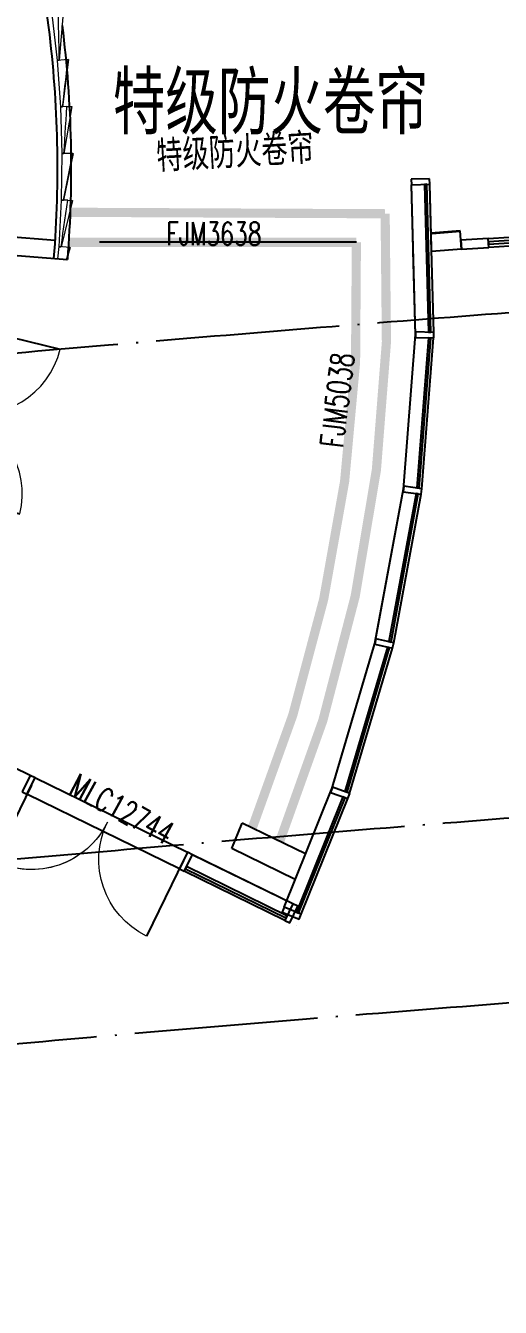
# Model space of a CAD drawing. Header units: millimetres. Extents: x 347599 to 1495443, y -100002 to 152717.
# Drawn here: x 1371731 to 1376909, y 8493 to 22462 of the extents above; entities that cross this region are included whole.
import ezdxf
from ezdxf.enums import TextEntityAlignment as Align

# ---------------------------------------------------------------- set-up
doc = ezdxf.new("R2010")
doc.units = ezdxf.units.MM
doc.header["$LTSCALE"] = 1000
for name, pattern in [('DOT2', [0.125, 0, -0.125]), ('E-RG-1F$0$$0$DOTE', [2.42, 2, -0.2, 0.02, -0.2]), ('E1-RI-1F$0$DASH', [0.35, 0.25, -0.1]), ('XRE2$0$HIDDEN', [0.375, 0.25, -0.125])]:
    doc.linetypes.add(name, pattern=pattern)
for name, color, linetype in [('A-DOOR', 32, 'CONTINUOUS'), ('A-GLAZ-CWMG', 3, 'CONTINUOUS'), ('A-SYMB-DOOR', 13, 'CONTINUOUS'), ('A-SYMB-DOOR1', 4, 'CONTINUOUS'), ('A-WALL', 7, 'CONTINUOUS'), ('A—墙体', 7, 'CONTINUOUS'), ('A—轴线、尺寸', 1, 'CONTINUOUS'), ('A—门窗', 135, 'CONTINUOUS'), ('I—平面—文字', 40, 'CONTINUOUS'), ('I—平面—文字（放大1：100）', 40, 'XRE2$0$HIDDEN'), ('I—平面—消防设施', 10, 'CONTINUOUS'), ('I—平面—装饰面层线', 192, 'CONTINUOUS'), ('I—平面—踏步', 80, 'CONTINUOUS'), ('I—平面—门', 22, 'CONTINUOUS'), ('轴线100', 1, 'CONTINUOUS')]:
    doc.layers.add(name, color=color, linetype=linetype)
for name, color, linetype, lineweight in [('A-FLOR-OTLN', 4, 'DOT2', 5), ('A-GLAZ', 140, 'CONTINUOUS', 5), ('E1-RI-1F$0$A-DOOR', 32, 'CONTINUOUS', 5), ('E1-RI-1F$0$A-GLAZ', 140, 'CONTINUOUS', 5)]:
    doc.layers.add(name, color=color, linetype=linetype, lineweight=lineweight)
doc.styles.add('ECADI-TXT', font='simplex.shx', dxfattribs={"bigfont": 'hztxt.shx'})
doc.styles.add('XD2008', font='simhei.ttf', dxfattribs={"width": 0.7})

# ---------------------------------------------------------------- blocks, each defined once
blk = doc.blocks.new('E1-RI-1F$0$HANGER_DOORS5_-_HANGER_DOO')
at = {"layer": 'A—门窗'}
for p, q in [((62162, 29859), (62148, 29760)), ((62148, 29760), (62445, 29717)), ((62459, 29816), (62162, 29859)), ((62445, 29717), (62459, 29816)), ((62454, 29779), (62450, 29754)), ((63428, 29637), (62454, 29779)), ((62459, 29816), (63434, 29674)), ((63419, 29575), (62445, 29717)), ((62450, 29754), (63425, 29612)), ((63434, 29674), (63419, 29575)), ((63425, 29612), (63428, 29637)), ((63730, 29631), (63434, 29674)), ((63716, 29532), (63730, 29631)), ((63419, 29575), (63716, 29532)), ((65299, 29402), (65284, 29303)), ((65596, 29359), (65299, 29402)), ((65581, 29260), (65596, 29359)), ((65596, 29359), (66570, 29217)), ((65284, 29303), (65581, 29260)), ((66556, 29118), (65581, 29260)), ((65590, 29322), (65587, 29297)), ((65587, 29297), (66561, 29156)), ((66565, 29180), (65590, 29322)), ((66570, 29217), (66556, 29118)), ((66867, 29174), (66570, 29217)), ((66556, 29118), (66853, 29075)), ((66561, 29156), (66565, 29180)), ((66853, 29075), (66867, 29174))]:
    blk.add_line(p, q, dxfattribs=at)
blk = doc.blocks.new('E1-RI-1F$0$MRY_CW-DOOR-2_ALUMINUM_-_0')
at = {"layer": 'E1-RI-1F$0$A-DOOR'}
for p, q in [((-925, 12.7), (-925, 934.525)), ((925, 12.7), (925, 940.875))]:
    blk.add_line(p, q, dxfattribs=at)
for centre, radius, start, end in [((-925, 12.7), 921.825, 360, 90), ((925, 12.7), 928.175, 90, 180)]:
    blk.add_arc(centre, radius, start, end, dxfattribs=at)
blk = doc.blocks.new('ECADI-TAG-DOOR')
blk = doc.blocks.new('MRY_cw-door-2_aluminum - Curtain Wall Dbl Glass-7705031-E1b 和 E1c 号楼一层平面图 BLDG E1b AND E1c FIRST FLOOR PLAN')
at = {"layer": 'A-DOOR'}
for p, q in [((-925, -12.7), (-925, -934.525)), ((925, -12.7), (925, -940.875))]:
    blk.add_line(p, q, dxfattribs=at)
at = {"layer": 'A-DOOR', "lineweight": 9}
for centre, radius, start, end in [((-925, -12.7), 921.825, 270, 0), ((925, -12.7), 928.175, 180, 270)]:
    blk.add_arc(centre, radius, start, end, dxfattribs=at)
blk = doc.blocks.new('Adaptive - Lecture Hall Scale - Material 1-V70-E1b 和 E1c 号楼一层平面图 BLDG E1b AND E1c FIRST FLOOR PLAN')
at = {"layer": 'A-GLAZ', "color": 8}
for p, q in [((35413, 42607), (35708, 43035)), ((35462, 42586), (35413, 42607))]:
    blk.add_line(p, q, dxfattribs=at)
at = {"layer": 'A-GLAZ', "lineweight": 13}
for p, q in [((35731, 43025), (35708, 43035)), ((35528, 42559), (35731, 43025)), ((35462, 42586), (35528, 42559))]:
    blk.add_line(p, q, dxfattribs=at)
at = {"layer": 'A-GLAZ', "lineweight": 13, "flags": 128}
blk.add_lwpolyline([(35708, 43035), (35673, 42971), (35638, 42907), (35603, 42843), (35568, 42779), (35532, 42714), (35497, 42650), (35462, 42586)], dxfattribs=at)
blk = doc.blocks.new('Adaptive - Lecture Hall Scale - Material 1-10355578-E1b 和 E1c 号楼一层平面图 BLDG E1b AND E1c FIRST FLOOR PLAN')
at = {"layer": 'A-GLAZ', "color": 8}
for p, q in [((35228, 42128), (35505, 42569)), ((35231, 42127), (35228, 42128))]:
    blk.add_line(p, q, dxfattribs=at)
at = {"layer": 'A-GLAZ', "lineweight": 13}
for p, q in [((35345, 42086), (35528, 42559)), ((35528, 42559), (35505, 42569)), ((35231, 42127), (35345, 42086))]:
    blk.add_line(p, q, dxfattribs=at)
at = {"layer": 'A-GLAZ', "lineweight": 13, "flags": 128}
blk.add_lwpolyline([(35505, 42569), (35466, 42505), (35427, 42442), (35388, 42379), (35348, 42316), (35309, 42253), (35270, 42190), (35231, 42127)], dxfattribs=at)
blk = doc.blocks.new('Adaptive - Lecture Hall Scale - Material 2-10355580-E1b 和 E1c 号楼一层平面图 BLDG E1b AND E1c FIRST FLOOR PLAN')
at = {"layer": 'A-GLAZ', "color": 8}
for p, q in [((36344, 44432), (36706, 44806)), ((36390, 44403), (36344, 44432))]:
    blk.add_line(p, q, dxfattribs=at)
at = {"layer": 'A-GLAZ', "lineweight": 13}
for p, q in [((36450, 44366), (36726, 44792)), ((36726, 44792), (36706, 44806)), ((36390, 44403), (36450, 44366))]:
    blk.add_line(p, q, dxfattribs=at)
at = {"layer": 'A-GLAZ', "lineweight": 13, "flags": 128}
blk.add_lwpolyline([(36706, 44806), (36660, 44749), (36615, 44691), (36570, 44634), (36525, 44576), (36480, 44518), (36435, 44461), (36390, 44403)], dxfattribs=at)
blk = doc.blocks.new('Adaptive - Lecture Hall Scale - Material 3-V71-E1b 和 E1c 号楼一层平面图 BLDG E1b AND E1c FIRST FLOOR PLAN')
at = {"layer": 'A-GLAZ', "color": 8}
for p, q in [((36623, 44862), (36999, 45221)), ((36626, 44860), (36623, 44862))]:
    blk.add_line(p, q, dxfattribs=at)
at = {"layer": 'A-GLAZ', "lineweight": 13}
for p, q in [((36726, 44792), (37019, 45207)), ((37019, 45207), (36999, 45221)), ((36626, 44860), (36726, 44792))]:
    blk.add_line(p, q, dxfattribs=at)
at = {"layer": 'A-GLAZ', "lineweight": 13, "flags": 128}
blk.add_lwpolyline([(36999, 45221), (36946, 45170), (36892, 45118), (36839, 45067), (36786, 45015), (36732, 44963), (36679, 44912), (36626, 44860)], dxfattribs=at)
blk = doc.blocks.new('Rectangular Mullion - 60 X 200 standard snap cover-7312511-E1b 和 E1c 号楼一层平面图 BLDG E1b AND E1c FIRST FLOOR PLAN')
at = {"layer": 'A-GLAZ-CWMG', "lineweight": 18}
for p, q in [((-60, 75), (0, 75)), ((-60, -125), (-60, 75)), ((0, 75), (0, -125)), ((0, -125), (-60, -125))]:
    blk.add_line(p, q, dxfattribs=at)
blk = doc.blocks.new('MRY_cw-door-2_aluminum - Curtain Wall Dbl Glass-7384418-E1b 和 E1c 号楼一层平面图 BLDG E1b AND E1c FIRST FLOOR PLAN')
at = {"layer": 'A-DOOR'}
for p, q in [((-925, 12.7), (-925, 934.525)), ((925, 12.7), (925, 940.875))]:
    blk.add_line(p, q, dxfattribs=at)
at = {"layer": 'A-DOOR', "lineweight": 9}
for centre, radius, start, end in [((-925, 12.7), 921.825, 360, 90), ((925, 12.7), 928.175, 90, 180)]:
    blk.add_arc(centre, radius, start, end, dxfattribs=at)
blk = doc.blocks.new('Rectangular Mullion - 60 X 200 standard snap cover-7312503-E1b 和 E1c 号楼一层平面图 BLDG E1b AND E1c FIRST FLOOR PLAN')
at = {"layer": 'A-GLAZ-CWMG', "lineweight": 18}
for p, q in [((-30, 75), (30, 75)), ((-30, -125), (-30, 75)), ((30, 75), (30, -125)), ((30, -125), (-30, -125))]:
    blk.add_line(p, q, dxfattribs=at)
blk = doc.blocks.new('Rectangular Mullion - 60 X 200 standard snap cover-7384411-E1b 和 E1c 号楼一层平面图 BLDG E1b AND E1c FIRST FLOOR PLAN')
at = {"layer": 'A-GLAZ-CWMG', "color": 8}
for p, q in [((60979, 23082), (59521, 24221)), ((60856, 22925), (59398, 24064))]:
    blk.add_line(p, q, dxfattribs=at)
blk = doc.blocks.new('System Panel - Glazed-7384419-E1b 和 E1c 号楼一层平面图 BLDG E1b AND E1c FIRST FLOOR PLAN')
at = {"layer": 'A-GLAZ', "lineweight": 13}
for p, q in [((610, -19), (-610, -19)), ((-610, -19), (-610, -44)), ((-610, -44), (610, -44)), ((610, -44), (610, -19))]:
    blk.add_line(p, q, dxfattribs=at)
blk = doc.blocks.new('Rectangular Mullion - 60 X 200 standard snap cover-7384413-E1b 和 E1c 号楼一层平面图 BLDG E1b AND E1c FIRST FLOOR PLAN')
at = {"layer": 'A-GLAZ-CWMG', "color": 8}
for p, q in [((61987, 22295), (61026, 23046)), ((61864, 22137), (60903, 22888))]:
    blk.add_line(p, q, dxfattribs=at)
blk = doc.blocks.new('System Panel - Glazed-7384335-E1b 和 E1c 号楼一层平面图 BLDG E1b AND E1c FIRST FLOOR PLAN')
at = {"layer": 'A-GLAZ', "lineweight": 13}
for p, q in [((805, 44), (-805, 44)), ((-805, 44), (-805, 19)), ((-805, 19), (805, 19)), ((805, 19), (805, 44))]:
    blk.add_line(p, q, dxfattribs=at)
blk = doc.blocks.new('Rectangular Mullion - 60 X 200 standard snap cover-V55-E1b 和 E1c 号楼一层平面图 BLDG E1b AND E1c FIRST FLOOR PLAN')
at = {"layer": 'A-GLAZ-CWMG', "lineweight": 18}
for p, q in [((-60, 125), (0, 125)), ((-60, -75), (-60, 125)), ((0, 125), (0, -75)), ((0, -75), (-60, -75))]:
    blk.add_line(p, q, dxfattribs=at)
blk = doc.blocks.new('System Panel - Glazed-7384336-E1b 和 E1c 号楼一层平面图 BLDG E1b AND E1c FIRST FLOOR PLAN')
at = {"layer": 'A-GLAZ', "lineweight": 13}
for p, q in [((820, 44), (-820, 44)), ((-820, 44), (-820, 19)), ((-820, 19), (820, 19)), ((820, 19), (820, 44))]:
    blk.add_line(p, q, dxfattribs=at)
blk = doc.blocks.new('Rectangular Mullion - 60 X 200 standard snap cover-7381069-E1b 和 E1c 号楼一层平面图 BLDG E1b AND E1c FIRST FLOOR PLAN')
at = {"layer": 'A-GLAZ-CWMG', "lineweight": 18}
for p, q in [((-30, 125), (30, 125)), ((-30, -75), (-30, 125)), ((30, 125), (30, -75)), ((30, -75), (-30, -75))]:
    blk.add_line(p, q, dxfattribs=at)
blk = doc.blocks.new('System Panel - Glazed-7384337-E1b 和 E1c 号楼一层平面图 BLDG E1b AND E1c FIRST FLOOR PLAN')
at = {"layer": 'A-GLAZ', "lineweight": 13}
for p, q in [((677, 44), (-677, 44)), ((-677, 44), (-677, 19)), ((-677, 19), (677, 19)), ((677, 19), (677, 44))]:
    blk.add_line(p, q, dxfattribs=at)
blk = doc.blocks.new('Rectangular Mullion - 60 X 200 standard snap cover-7384317-E1b 和 E1c 号楼一层平面图 BLDG E1b AND E1c FIRST FLOOR PLAN')
at = {"layer": 'A-GLAZ-CWMG', "color": 8}
for p, q in [((63459, 24904), (64105, 26471)), ((63653, 24849), (64281, 26374))]:
    blk.add_line(p, q, dxfattribs=at)
blk = doc.blocks.new('Rectangular Mullion - 60 X 200 standard snap cover-7384318-E1b 和 E1c 号楼一层平面图 BLDG E1b AND E1c FIRST FLOOR PLAN')
at = {"layer": 'A-GLAZ-CWMG', "color": 8}
for p, q in [((61887, 22279), (62659, 23425)), ((62053, 22167), (62812, 23294))]:
    blk.add_line(p, q, dxfattribs=at)
blk = doc.blocks.new('Rectangular Mullion - 60 X 200 standard snap cover-7384319-E1b 和 E1c 号楼一层平面图 BLDG E1b AND E1c FIRST FLOOR PLAN')
at = {"layer": 'A-GLAZ-CWMG', "color": 8}
for p, q in [((64750, 29008), (64876, 29694)), ((64948, 28980), (65073, 29658)), ((64580, 28084), (64745, 28983)), ((64781, 28070), (64943, 28955))]:
    blk.add_line(p, q, dxfattribs=at)
blk = doc.blocks.new('Rectangular Mullion - 60 X 200 standard snap cover-V66-E1b 和 E1c 号楼一层平面图 BLDG E1b AND E1c FIRST FLOOR PLAN')
at = {"layer": 'A-GLAZ-CWMG', "lineweight": 18}
for p, q in [((0, 125), (-60, 125)), ((-60, 125), (-60, -75)), ((0, -75), (0, 125)), ((-60, -75), (0, -75))]:
    blk.add_line(p, q, dxfattribs=at)

msp = doc.modelspace()

# ---------------------------------------------------------------- linework, layer by layer
at = {"layer": 'A-FLOR-OTLN'}
for p, q in [((1374685.2, 12655.4, 0), (1374713, 12724.2, 0)), ((1374613.7, 12690.6, 0), (1374685.2, 12655.4, 0))]:
    msp.add_line(p, q, dxfattribs=at)
at = {"layer": 'A-GLAZ', "lineweight": 13}
for p, q in [((1372092.4, 20053.6, 0), (1372079.9, 19920.2, 0)), ((1372213.6, 20044.7, 0), (1372092.4, 20053.6, 0)), ((1372079.9, 19920.2, 0), (1372175.2, 19911.3, 0))]:
    msp.add_line(p, q, dxfattribs=at)
at = {"layer": 'A-GLAZ', "color": 8}
for p, q in [((1372217, 20044.5, 0), (1372177.8, 19911.1, 0)), ((1372213.6, 20044.7, 0), (1372217, 20044.5, 0))]:
    msp.add_line(p, q, dxfattribs=at)
at = {"layer": 'A-GLAZ', "lineweight": 13, "elevation": 0, "flags": 128}
msp.add_lwpolyline([(1372175.2, 19911.3), (1372194.4, 19978), (1372213.6, 20044.7)], dxfattribs=at)
at = {"layer": 'A-GLAZ', "color": 8, "elevation": 0, "flags": 128}
msp.add_lwpolyline([(1372175.2, 19911.3), (1372176.5, 19911.2), (1372177.8, 19911.1)], dxfattribs=at)
at = {"layer": 'A-GLAZ-CWMG', "color": 8}
msp.add_line((1371779.3, 14291.3, 0), (1370708.7, 14814.6, 0), dxfattribs=at)
at = {"layer": 'A-WALL'}
msp.add_arc((1359737.4, 20912.2, 0), 12492, 355.41599, 7.12805, dxfattribs=at)
at = {"layer": 'A—墙体'}
for p, q in [((1371505.9, 20169.3, 0), (1372054.3, 20125.3, 0)), ((1371058.9, 20004.5, 0), (1372189.4, 19913.9, 0))]:
    msp.add_line(p, q, dxfattribs=at)
for centre, radius, start, end in [((1354578.3, 20266.9, 0), 17541.2, 7.12862, 66.78246), ((1359737.4, 20912.2, 0), 12342, 355.41599, 7.12805)]:
    msp.add_arc(centre, radius, start, end, dxfattribs=at)
at = {"layer": 'A—轴线、尺寸', "linetype": 'E-RG-1F$0$$0$DOTE'}
for radius, start, end in [(495000, 90.381865, 98.026074), (487500, 90.131059, 98.027565)]:
    msp.add_arc((1414706.3, -474229.7), radius, start, end, dxfattribs=at)
at = {"layer": 'A—门窗'}
for p, q in [((1376136.7, 20793.6), (1375936.8, 20788.2)), ((1375936.8, 20788.2), (1375938.4, 20728.2)), ((1375938.4, 20728.2), (1376138.4, 20733.6)), ((1375982.6, 19091.2), (1375938.4, 20728.2)), ((1375957.2, 20031.1), (1375938.4, 20728.2)), ((1376107.8, 20732.8), (1376082.4, 20732.1)), ((1376082.4, 20732.1), (1376125.9, 19121.8)), ((1376151.3, 19122.5), (1376107.8, 20732.8)), ((1376138.4, 20733.6), (1376136.7, 20793.6)), ((1376158.1, 20000.9), (1376138.4, 20733.6)), ((1376468.8, 20224.7), (1376152.7, 20201)), ((1376471.6, 20217.8), (1376164.4, 20194.9)), ((1376181.9, 19119.4), (1376157.6, 20018.5)), ((1376483.7, 20025.2), (1376158.1, 20000.9)), ((1375851.1, 17408.5), (1375982.7, 19097.7)), ((1376124.3, 19059.9), (1375996.8, 17423.9)), ((1376022.1, 17422), (1376149.6, 19057.9)), ((1376052.3, 17415.7), (1376180.4, 19059.4)), ((1376149.6, 19057.9), (1376124.3, 19059.9)), ((1376125.9, 19121.8), (1376151.3, 19122.5)), ((1375544.5, 15748.7), (1375852, 17415)), ((1375988.8, 17362.5), (1375691, 15748.9)), ((1375716, 15744.3), (1376013.8, 17357.9)), ((1375745.3, 15734.9), (1376044.5, 17356.2)), ((1376013.8, 17357.9), (1375988.8, 17362.5)), ((1375996.8, 17423.9), (1376022.1, 17422)), ((1375066.1, 14130.1), (1375546, 15755.1)), ((1375676.6, 15688.7), (1375211.8, 14114.9)), ((1375236.1, 14107.8), (1375701, 15681.5)), ((1375264.3, 14095.4), (1375731.4, 15676.5)), ((1375701, 15681.5), (1375676.6, 15688.7)), ((1375691, 15748.9), (1375716, 15744.3)), ((1374550.4, 12854.7), (1375068.1, 14135.8)), ((1375191.4, 14056.6), (1374683.9, 12800.7)), ((1374707.5, 12791.2), (1375215, 14047.1)), ((1374735.8, 12779.7), (1375244.6, 14038.7)), ((1375215, 14047.1), (1375191.4, 14056.6)), ((1374644.8, 12890.8), (1373549.3, 13426.3)), ((1373486, 13296.9), (1373474.9, 13274)), ((1373474.9, 13274), (1374570.4, 12738.6)), ((1374581.5, 12761.4), (1373486, 13296.9)), ((1374557, 12711.2), (1373461.5, 13246.6)), ((1374570.4, 12738.6), (1374581.5, 12761.4)), ((1374683.9, 12800.7), (1374707.5, 12791.2))]:
    msp.add_line(p, q, dxfattribs=at)
at = {"layer": 'A—门窗', "extrusion": (0, 0, -1)}
for p, q in [((1375983.4, 19124.4), (1375981.9, 19064.5)), ((1375981.9, 19064.5), (1376181.8, 19059.4)), ((1376183.4, 19119.4), (1375983.4, 19124.4)), ((1376181.8, 19059.4), (1376183.4, 19119.4)), ((1375847.7, 17382), (1376046, 17356)), ((1376053.8, 17415.5), (1375855.4, 17441.5)), ((1376046, 17356), (1376053.8, 17415.5)), ((1375552.2, 15781.1), (1375538.3, 15722.7)), ((1375538.3, 15722.7), (1375732.8, 15676.2)), ((1375746.8, 15734.6), (1375552.2, 15781.1)), ((1375732.8, 15676.2), (1375746.8, 15734.6)), ((1371779.4, 14291.3), (1371691.5, 14111.6)), ((1371745.5, 14085.3), (1371833.3, 14265)), ((1371833.3, 14265), (1371779.4, 14291.3)), ((1371691.5, 14111.6), (1371745.5, 14085.3)), ((1375077.1, 14161.5), (1375057.2, 14104.9)), ((1375265.7, 14094.9), (1375077.1, 14161.5)), ((1375057.2, 14104.9), (1375245.7, 14038.3)), ((1375245.7, 14038.3), (1375265.7, 14094.9)), ((1373495.4, 13452.6), (1373407.6, 13272.9)), ((1373461.5, 13246.6), (1373549.3, 13426.3)), ((1373549.3, 13426.3), (1373495.4, 13452.6)), ((1373407.6, 13272.9), (1373461.5, 13246.6)), ((1374550.4, 12854.7), (1374527.9, 12799)), ((1374735.8, 12779.7), (1374550.4, 12854.7)), ((1374644.8, 12890.8), (1374557, 12711.2)), ((1374610.9, 12684.8), (1374698.7, 12864.5)), ((1374698.7, 12864.5), (1374644.8, 12890.8)), ((1374527.9, 12799), (1374713.3, 12724.1)), ((1374713.3, 12724.1), (1374735.8, 12779.7)), ((1374557, 12711.2), (1374610.9, 12684.8))]:
    msp.add_line(p, q, dxfattribs=at)
at = {"layer": 'A—门窗', "color": 252, "extrusion": (0, 0, -1)}
msp.add_line((1375855.4, 17441.5), (1375847.7, 17382), dxfattribs=at)
at = {"layer": 'A—门窗'}
msp.add_lwpolyline([(1376483.6, 20027.5), (1376471.4, 20224.8)], dxfattribs=at)
at = {"layer": 'E1-RI-1F$0$A-GLAZ'}
msp.add_line((1375211.8, 14114.9), (1375236.1, 14107.8), dxfattribs=at)
at = {"layer": 'I—平面—消防设施', "linetype": 'E1-RI-1F$0$DASH', "const_width": 100}
for points in [[(1374502.3, 13572.6, 0.1108149), (1375652.1, 20412.1), (1372229.6, 20428)], [(1374202.8, 13719, 0.1061478), (1375338.4, 20100.8), (1372203, 20100.8)]]:
    msp.add_lwpolyline(points, format="xyb", dxfattribs=at)
at = {"layer": 'I—平面—装饰面层线'}
for p, q in [((1373981.4, 13493.3), (1374094.1, 13772.2)), ((1374784.7, 13434.6), (1374094.1, 13772.2)), ((1374672.1, 13155.8), (1373981.4, 13493.3))]:
    msp.add_line(p, q, dxfattribs=at)
at = {"layer": 'I—平面—踏步'}
msp.add_line((1375338.4, 20100.8), (1372535.3, 20100.8), dxfattribs=at)
at = {"layer": '轴线100', "linetype": 'E-RG-1F$0$$0$DOTE'}
for centre, radius, start, end in [((1414706.3, -474229.7), 495000, 90.381865, 98.026074), ((1415420.8, -479683.1), 495000, 90.381865, 98.026074), ((1414706.3, -474229.7), 487500, 90.131059, 98.027565)]:
    msp.add_arc(centre, radius, start, end, dxfattribs=at)

# ---------------------------------------------------------------- block references
at = {"layer": 'A-DOOR', "rotation": 76.45554643791799}
msp.add_blockref('MRY_cw-door-2_aluminum - Curtain Wall Dbl Glass-7705031-E1b 和 E1c 号楼一层平面图 BLDG E1b AND E1c FIRST FLOOR PLAN', (1370976.8, 18258.9, 0), dxfattribs=at)
at = {"layer": 'A-DOOR', "xscale": -1, "rotation": 153.952605404828}
msp.add_blockref('MRY_cw-door-2_aluminum - Curtain Wall Dbl Glass-7384418-E1b 和 E1c 号楼一层平面图 BLDG E1b AND E1c FIRST FLOOR PLAN', (1372631.4, 13791.4, 0), dxfattribs=at)
at = {"layer": 'A-GLAZ', "color": 8}
for name, p, rotation in [('Adaptive - Lecture Hall Scale - Material 1-V70-E1b 和 E1c 号楼一层平面图 BLDG E1b AND E1c FIRST FLOOR PLAN', (1381582.3, 77194.5, 0), 209.9197165158932), ('Adaptive - Lecture Hall Scale - Material 1-10355578-E1b 和 E1c 号楼一层平面图 BLDG E1b AND E1c FIRST FLOOR PLAN', (1386111.7, 75217.6, 0), 205.2254942936709), ('Adaptive - Lecture Hall Scale - Material 2-10355580-E1b 和 E1c 号楼一层平面图 BLDG E1b AND E1c FIRST FLOOR PLAN', (1376906.3, 78794, 0), 214.6139387381152), ('Adaptive - Lecture Hall Scale - Material 3-V71-E1b 和 E1c 号楼一层平面图 BLDG E1b AND E1c FIRST FLOOR PLAN', (1376906.3, 78794, 0), 214.6139387381152), ('System Panel - Glazed-7384335-E1b 和 E1c 号楼一层平面图 BLDG E1b AND E1c FIRST FLOOR PLAN', (1376085.1, 19926.4, 0), 271.5446484159193), ('Adaptive - Lecture Hall Scale - Material 1-V70-E1b 和 E1c 号楼一层平面图 BLDG E1b AND E1c FIRST FLOOR PLAN', (1390464.2, 72876.7, 0), 200.5312720714488), ('System Panel - Glazed-7384336-E1b 和 E1c 号楼一层平面图 BLDG E1b AND E1c FIRST FLOOR PLAN', (1376041.5, 18243.4, 0), 265.5446484159193), ('System Panel - Glazed-7384336-E1b 和 E1c 号楼一层平面图 BLDG E1b AND E1c FIRST FLOOR PLAN', (1375821.1, 16559.2, 0), 259.5446484159187), ('System Panel - Glazed-7384336-E1b 和 E1c 号楼一层平面图 BLDG E1b AND E1c FIRST FLOOR PLAN', (1375425.9, 14907.2, 0), 253.5446484159187), ('System Panel - Glazed-7384337-E1b 和 E1c 号楼一层平面图 BLDG E1b AND E1c FIRST FLOOR PLAN', (1374920, 13435.8, 0), 247.9970573819675), ('System Panel - Glazed-7384419-E1b 和 E1c 号楼一层平面图 BLDG E1b AND E1c FIRST FLOOR PLAN', (1374042.1, 13046.2, 0), 333.9526054047919)]:
    msp.add_blockref(name, p, dxfattribs=dict(at, rotation=rotation))
at = {"layer": 'A-GLAZ-CWMG', "color": 8}
for name, p, rotation in [('Rectangular Mullion - 60 X 200 standard snap cover-7384319-E1b 和 E1c 号楼一层平面图 BLDG E1b AND E1c FIRST FLOOR PLAN', (1318618.8, -21758.3, 0), 11.9526054047921), ('Rectangular Mullion - 60 X 200 standard snap cover-V66-E1b 和 E1c 号楼一层平面图 BLDG E1b AND E1c FIRST FLOOR PLAN', (1376061.7, 20791.6, 0), 91.54464841591917), ('Rectangular Mullion - 60 X 200 standard snap cover-7384317-E1b 和 E1c 号楼一层平面图 BLDG E1b AND E1c FIRST FLOOR PLAN', (1323157.9, -25843.5, 0), 17.95260540479264), ('Rectangular Mullion - 60 X 200 standard snap cover-7384317-E1b 和 E1c 号楼一层平面图 BLDG E1b AND E1c FIRST FLOOR PLAN', (1318618.8, -21758.3, 0), 11.9526054047921), ('Rectangular Mullion - 60 X 200 standard snap cover-7384317-E1b 和 E1c 号楼一层平面图 BLDG E1b AND E1c FIRST FLOOR PLAN', (1314531.7, -17221.1, 0), 5.952605404792061), ('Rectangular Mullion - 60 X 200 standard snap cover-7384411-E1b 和 E1c 号楼一层平面图 BLDG E1b AND E1c FIRST FLOOR PLAN', (1318618.8, -21758.3, 0), 11.9526054047921), ('Rectangular Mullion - 60 X 200 standard snap cover-7384318-E1b 和 E1c 号楼一层平面图 BLDG E1b AND E1c FIRST FLOOR PLAN', (1318618.8, -21758.3, 0), 11.9526054047921), ('Rectangular Mullion - 60 X 200 standard snap cover-7384413-E1b 和 E1c 号楼一层平面图 BLDG E1b AND E1c FIRST FLOOR PLAN', (1318618.8, -21758.3, 0), 11.9526054047921)]:
    msp.add_blockref(name, p, dxfattribs=dict(at, rotation=rotation))
at = {"layer": 'A-GLAZ-CWMG', "color": 8, "extrusion": (-1.89969e-29, -4.02149e-30, -1)}
for name, p, rotation in [('Rectangular Mullion - 60 X 200 standard snap cover-7381069-E1b 和 E1c 号楼一层平面图 BLDG E1b AND E1c FIRST FLOOR PLAN', (-1376107.6, 19091.3, 0), 271.4553515840811), ('Rectangular Mullion - 60 X 200 standard snap cover-7381069-E1b 和 E1c 号楼一层平面图 BLDG E1b AND E1c FIRST FLOOR PLAN', (-1375975.5, 17395.5, 0), 277.4553515840813), ('Rectangular Mullion - 60 X 200 standard snap cover-7381069-E1b 和 E1c 号楼一层平面图 BLDG E1b AND E1c FIRST FLOOR PLAN', (-1375666.8, 15722.8, 0), 283.4553515840815), ('Rectangular Mullion - 60 X 200 standard snap cover-7312503-E1b 和 E1c 号楼一层平面图 BLDG E1b AND E1c FIRST FLOOR PLAN', (-1371751.4, 14165.8, 0), 206.047394595208), ('Rectangular Mullion - 60 X 200 standard snap cover-7381069-E1b 和 E1c 号楼一层平面图 BLDG E1b AND E1c FIRST FLOOR PLAN', (-1375185, 14091.6, 0), 289.4553515840816), ('Rectangular Mullion - 60 X 200 standard snap cover-7312503-E1b 和 E1c 号楼一层平面图 BLDG E1b AND E1c FIRST FLOOR PLAN', (-1373467.4, 13327.1, 0), 206.047394595208), ('Rectangular Mullion - 60 X 200 standard snap cover-V55-E1b 和 E1c 号楼一层平面图 BLDG E1b AND E1c FIRST FLOOR PLAN', (-1374643.8, 12752.2, 0), 292.0029426180325), ('Rectangular Mullion - 60 X 200 standard snap cover-7312511-E1b 和 E1c 号楼一层平面图 BLDG E1b AND E1c FIRST FLOOR PLAN', (-1374643.8, 12752.2, 0), 206.047394595208)]:
    msp.add_blockref(name, p, dxfattribs=dict(at, rotation=rotation))
at = {"layer": 'A-SYMB-DOOR'}
ref = msp.add_blockref('ECADI-TAG-DOOR', (1373913.8, 14258), dxfattribs=dict(at, xscale=-100.0000000022704, yscale=100.0000000000923, zscale=100, rotation=151.7440605341663))
ref.add_attrib('门窗主编号1', 'MLC12744', dxfattribs={"height": 250, "rotation": 331.74406, "style": 'ECADI-TXT', "width": 0.7}).set_placement((1373259.3, 13526), align=Align.RIGHT)
at = {"layer": 'A-SYMB-DOOR1'}
ref = msp.add_blockref('ECADI-TAG-DOOR', (1374533.2, 19341.2), dxfattribs=dict(at, xscale=100.0000000022703, yscale=100.0000000022703, zscale=100.0000000022703))
ref.add_attrib('门窗主编号1', 'FJM3638', dxfattribs={"layer": 'A-SYMB-DOOR', "height": 250, "rotation": 0, "style": 'ECADI-TXT', "width": 0.7}).set_placement((1374303.2, 20069.6), align=Align.RIGHT)
ref = msp.add_blockref('ECADI-TAG-DOOR', (1376069, 19018.2), dxfattribs=dict(at, xscale=100.0000000022703, yscale=100.0000000022703, zscale=100.0000000022703, rotation=83.00055202250994))
ref.add_attrib('门窗主编号1', 'FJM5038', dxfattribs={"layer": 'A-SYMB-DOOR', "height": 250, "rotation": 83.00055, "style": 'ECADI-TXT', "width": 0.7}).set_placement((1375318, 18878.7), align=Align.RIGHT)
at = {"layer": 'A—门窗', "rotation": 11.82305366040574}
msp.add_blockref('E1-RI-1F$0$HANGER_DOORS5_-_HANGER_DOO', (1321752, -21836.9), dxfattribs=at)
at = {"layer": 'I—平面—门', "xscale": -1, "rotation": 153.9526484740088}
msp.add_blockref('E1-RI-1F$0$MRY_CW-DOOR-2_ALUMINUM_-_0', (1372631.4, 13791.4), dxfattribs=at)

# ---------------------------------------------------------------- texts
at = {"layer": 'I—平面—文字', "linetype": 'ByBlock', "style": 'XD2008', "width": 0.7}
msp.add_text('特级防火卷帘', height=600, rotation=360, dxfattribs=at).set_placement((1372681.7, 21342.3))
at = {"layer": 'I—平面—文字（放大1：100）', "linetype": 'ByBlock', "style": 'XD2008', "width": 0.7}
msp.add_text('特级防火卷帘', height=300, rotation=3.22645, dxfattribs=at).set_placement((1373164.8, 20898, 0))

doc.saveas('drawing.dxf')
